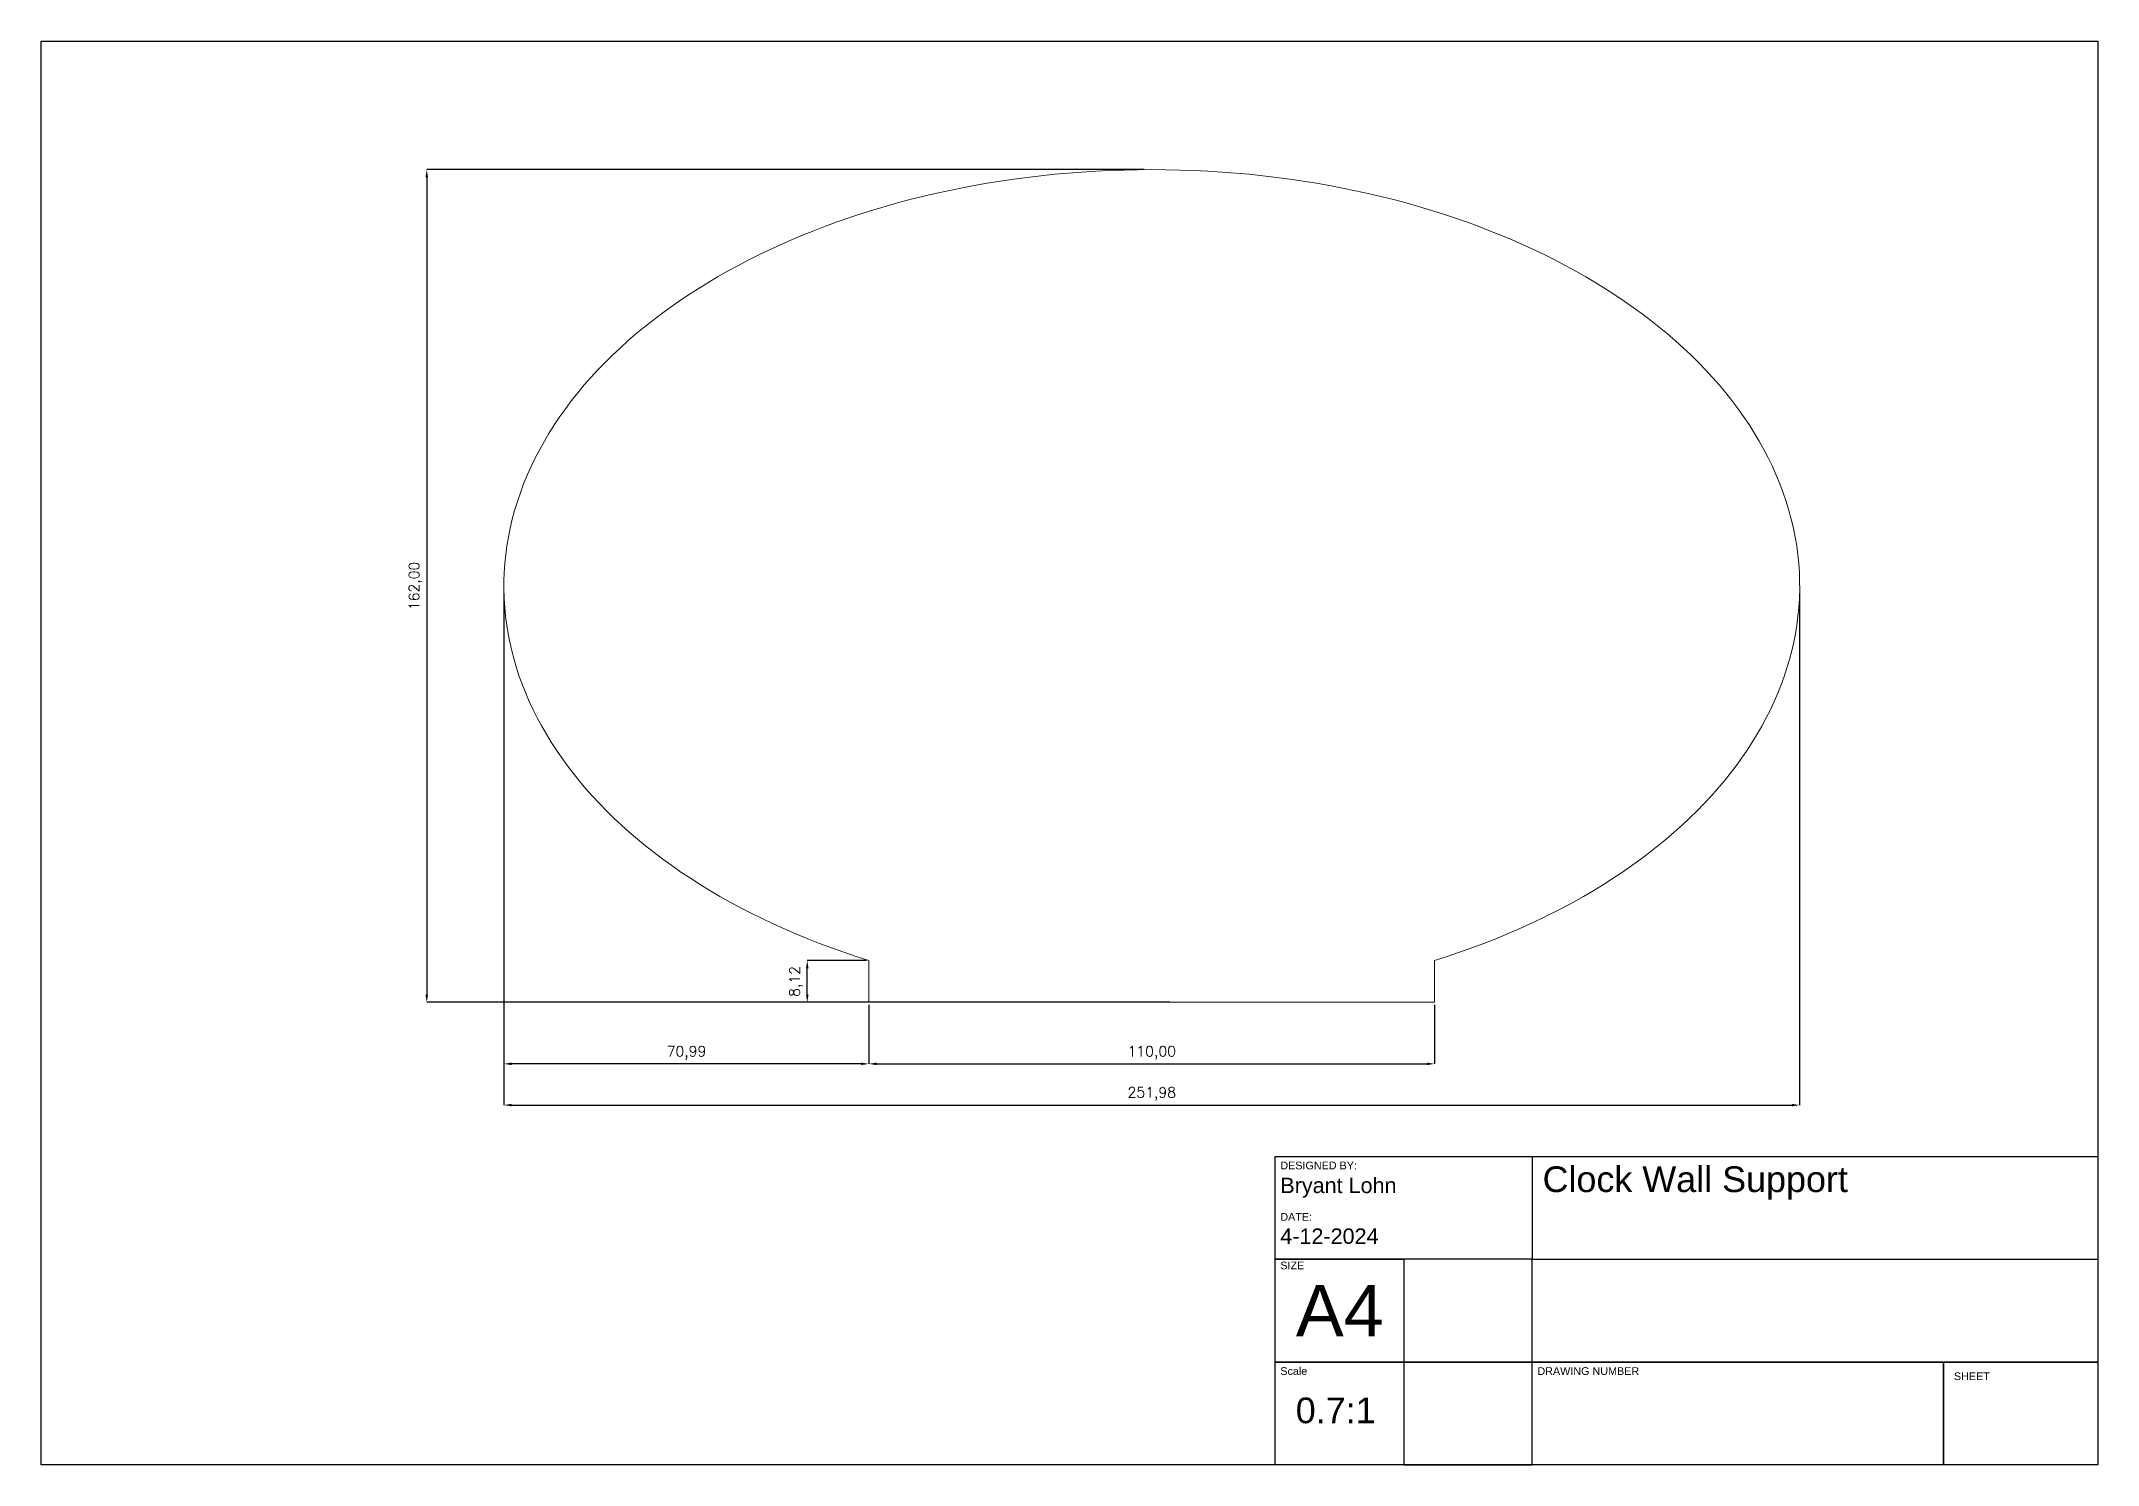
# Paper-space layout 'A3_WallSupport' of a CAD drawing. Header units: millimetres. Extents: x 10 to 410, y 10 to 287.
import ezdxf

# ---------------------------------------------------------------- set-up
doc = ezdxf.new("R2010")
doc.units = ezdxf.units.MM
doc.layers.add('DIMENSION', color=3, linetype='Continuous', lineweight=25)
doc.layers.add('Inner frame', color=7, linetype='Continuous')
doc.styles.get("Standard").update_dxf_attribs({"font": 'txt.shx'})
doc.dimstyles.get("Standard").update_dxf_attribs({"dimscale": 100, "dimtxt": 2, "dimasz": 1.5, "dimexe": 0, "dimexo": 0.5, "dimgap": 1, "dimtad": 1, "dimtoh": 1, "dimzin": 0, "dimtxsty": 'Standard', "dimcen": 1.5, "dimadec": 0, "dimazin": 0, "dimtfac": 1, "dimtdec": 4, "dimtofl": 0, "dimtmove": 0, "dimatfit": 3, "dimfxl": 1, "dimtolj": 1, "dimtzin": 0, "dimarcsym": 0})

# ---------------------------------------------------------------- blocks, each defined once
blk = doc.blocks.new('*D453')
at = {"layer": 'Defpoints', "color": 0}
for p in [(100.01, 180), (351.99, 180), (351.99, 80)]:
    blk.add_point(p, dxfattribs=at)
at = {"layer": 'DIMENSION', "color": 0, "lineweight": -2}
for p, q in [((100.01, 179.5), (100.01, 80)), ((351.99, 179.5), (351.99, 80)), ((101.51, 80), (350.49, 80))]:
    blk.add_line(p, q, dxfattribs=at)
at = {"layer": 'DIMENSION', "color": 0}
for points in [[(101.51, 80.25), (101.51, 79.75), (100.01, 80)], [(350.49, 79.75), (350.49, 80.25), (351.99, 80)]]:
    blk.add_solid(points, dxfattribs=at)
at = {"layer": 'DIMENSION', "color": 0, "insert": (226, 82.17), "char_height": 2, "attachment_point": 5}
blk.add_mtext('\\A1;251,98', dxfattribs=at)
blk = doc.blocks.new('*D456')
at = {"layer": 'Defpoints', "color": 0}
for p in [(171, 100.02), (281, 100.02), (281, 88.02)]:
    blk.add_point(p, dxfattribs=at)
at = {"layer": 'DIMENSION', "color": 0, "lineweight": -2}
for p, q in [((171, 99.52), (171, 88.02)), ((281, 99.52), (281, 88.02)), ((172.5, 88.02), (279.5, 88.02))]:
    blk.add_line(p, q, dxfattribs=at)
at = {"layer": 'DIMENSION', "color": 0}
for points in [[(172.5, 88.27), (172.5, 87.77), (171, 88.02)], [(279.5, 87.77), (279.5, 88.27), (281, 88.02)]]:
    blk.add_solid(points, dxfattribs=at)
at = {"layer": 'DIMENSION', "color": 0, "insert": (226, 90.18), "char_height": 2, "attachment_point": 5}
blk.add_mtext('\\A1;110,00', dxfattribs=at)
blk = doc.blocks.new('*D465')
at = {"layer": 'Defpoints', "color": 0}
for p in [(159, 108.12), (171, 108.12), (171, 100)]:
    blk.add_point(p, dxfattribs=at)
at = {"layer": 'DIMENSION', "color": 0, "lineweight": -2}
for p, q in [((170.5, 108.12), (159, 108.12)), ((159, 101.5), (159, 106.62)), ((170.5, 100), (159, 100))]:
    blk.add_line(p, q, dxfattribs=at)
at = {"layer": 'DIMENSION', "color": 0}
for points in [[(159.25, 106.62), (158.75, 106.62), (159, 108.12)], [(158.75, 101.5), (159.25, 101.5), (159, 100)]]:
    blk.add_solid(points, dxfattribs=at)
at = {"layer": 'DIMENSION', "color": 0, "insert": (156.83, 104.06), "char_height": 2, "attachment_point": 5, "rotation": 90}
blk.add_mtext('\\A1;8,12', dxfattribs=at)
blk = doc.blocks.new('*D466')
at = {"layer": 'Defpoints', "color": 0}
for p in [(225, 262), (85, 100), (230, 100)]:
    blk.add_point(p, dxfattribs=at)
at = {"layer": 'DIMENSION', "color": 0, "lineweight": -2}
for p, q in [((224.5, 262), (85, 262)), ((85, 260.5), (85, 101.5)), ((229.5, 100), (85, 100))]:
    blk.add_line(p, q, dxfattribs=at)
at = {"layer": 'DIMENSION', "color": 0}
for points in [[(85.25, 260.5), (84.75, 260.5), (85, 262)], [(84.75, 101.5), (85.25, 101.5), (85, 100)]]:
    blk.add_solid(points, dxfattribs=at)
at = {"layer": 'DIMENSION', "color": 0, "insert": (82.83, 181), "char_height": 2, "attachment_point": 5, "rotation": 90}
blk.add_mtext('\\A1;162,00', dxfattribs=at)
blk = doc.blocks.new('*D468')
at = {"layer": 'Defpoints', "color": 0}
for p in [(100.01, 180), (171, 100.02), (100.01, 88.02)]:
    blk.add_point(p, dxfattribs=at)
at = {"layer": 'DIMENSION', "color": 0, "lineweight": -2}
for p, q in [((100.01, 179.5), (100.01, 88.02)), ((171, 99.52), (171, 88.02)), ((169.5, 88.02), (101.51, 88.02))]:
    blk.add_line(p, q, dxfattribs=at)
at = {"layer": 'DIMENSION', "color": 0}
for points in [[(101.51, 88.27), (101.51, 87.77), (100.01, 88.02)], [(169.5, 87.77), (169.5, 88.27), (171, 88.02)]]:
    blk.add_solid(points, dxfattribs=at)
at = {"layer": 'DIMENSION', "color": 0, "insert": (135.5, 90.18), "char_height": 2, "attachment_point": 5}
blk.add_mtext('\\A1;70,99', dxfattribs=at)

psp = doc.layouts.new('A3_WallSupport')

# ---------------------------------------------------------------- linework, layer by layer
at = {"color": 3, "lineweight": 0}
for p, q in [((171, 100), (171, 108.124)), ((281, 100), (281, 108.124)), ((231, 100), (171, 100)), ((231, 100), (281, 100))]:
    psp.add_line(p, q, dxfattribs=at)
for points in [[(10, 287), (410, 287), (410, 10), (10, 10)], [(410, 10), (250, 10), (250, 70), (410, 70)], [(250, 70), (300, 70), (300, 50), (250, 50)], [(250, 50), (275, 50), (275, 30), (250, 30)], [(275, 30), (300, 30), (300, 50), (275, 50)], [(300, 50), (410, 50), (410, 30), (300, 30)], [(250, 30), (275, 30), (275, 10), (250, 10)], [(275, 10), (300, 10), (300, 30), (275, 30)], [(300, 30), (380, 30), (380, 10), (300, 10)], [(410, 10), (380, 10), (380, 30), (410, 30)]]:
    psp.add_lwpolyline(points, close=True)
at = {"layer": 'Inner frame', "color": 3, "lineweight": 0}
psp.add_ellipse((226, 181), major_axis=(126, 0), ratio=0.6428571, start_param=5.1641026, end_param=10.5438606, dxfattribs=at)

# ---------------------------------------------------------------- texts
at = {"attachment_point": 1}
for s, insert, char_height, width in [('\\pxql;{\\H0.6x;\\fArial|b0|i0|c0|p34;DESIGNED BY:}', (251, 69), 2.5, 47), ('{\\H1.6667x;\\fArial|b0|i0|c0|p34;Clock Wall Support}', (302, 68.08), 3, 107), ('{\\H1.2x;\\fArial|b0|i0|c0|p34;Bryant Lohn}', (251, 65.879), 2.5, 47), ('{\\H1.2x;\\fArial|b0|i0|c0|p34;4-12-2024}', (251, 56), 2.5, 38), ('{\\fArial|b0|i0|c0|p34;DATE:\\P}', (251, 59), 1.5, 11), ('{\\fArial|b0|i0|c0|p34;SIZE}', (251, 49.551), 1.5, 12), ('{\\fArial|b0|i0|c0|p34;A4}', (254.017, 45), 10, 16), ('{\\fArial|b0|i0|c0|p34;Scale}', (251, 29), 1.5, 21), ('{\\fArial|b0|i0|c0|p34;DRAWING NUMBER}', (301, 29), 1.5, 77), ('{\\fArial|b0|i0|c0|p34;SHEET}', (382, 28), 1.5, 25), ('{\\H2x;\\fArial|b0|i0|c0|p34;0.7:1}', (254, 23.105), 2.5, 23)]:
    psp.add_mtext(s, dxfattribs=dict(at, insert=insert, char_height=char_height, width=width))

# ---------------------------------------------------------------- dimensions: what is measured, and where the dimension line sits
at = {"layer": 'DIMENSION'}
for base, p1, p2, picture, middle in [((85, 100), (225, 261.997), (230, 100), '*D466', (82.833, 180.999)), ((159, 108.124), (171, 100), (171, 108.124), '*D465', (156.833, 104.062))]:
    dim = psp.add_linear_dim(base=base, p1=p1, p2=p2, angle=90, dimstyle='Standard', override={"dimscale": 1, "dimlfac": 1, "dimtxsty": 'Standard', "dimsah": 1, "dimtolj": 1}, dxfattribs=at)
    dim.commit()
    dim.dimension.update_dxf_attribs({"geometry": picture, "text_midpoint": middle})
for base, p1, p2, picture, middle in [((351.99, 80), (100.01, 180), (351.99, 180), '*D453', (226, 82.167)), ((100.01, 88.016), (171, 100.016), (100.01, 180), '*D468', (135.505, 90.183)), ((281, 88.016), (171, 100.016), (281, 100.016), '*D456', (226, 90.183))]:
    dim = psp.add_linear_dim(base=base, p1=p1, p2=p2, dimstyle='Standard', override={"dimscale": 1, "dimlfac": 1, "dimtxsty": 'Standard', "dimsah": 1, "dimtolj": 1}, dxfattribs=at)
    dim.commit()
    dim.dimension.update_dxf_attribs({"geometry": picture, "text_midpoint": middle})

doc.saveas('drawing.dxf')
